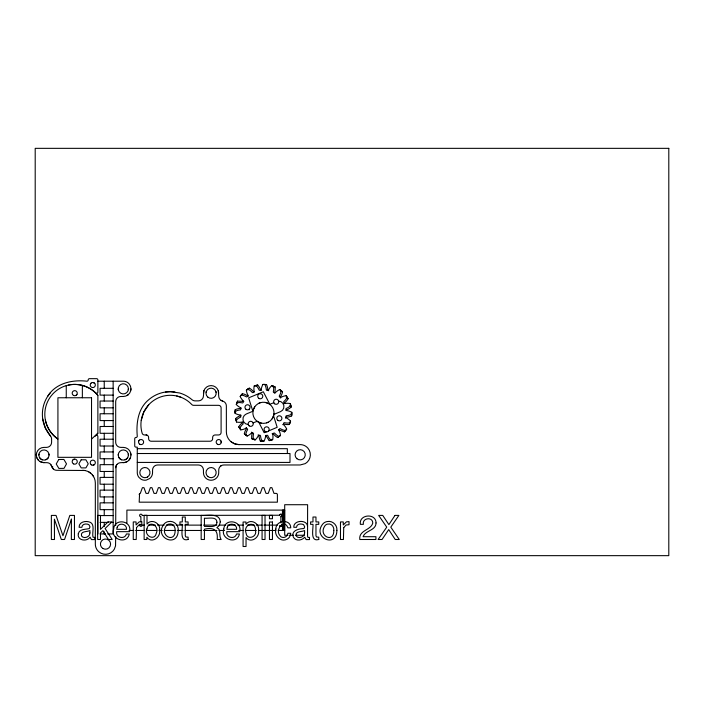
<?xml version="1.0" encoding="UTF-8"?>
<svg xmlns="http://www.w3.org/2000/svg" width="704" height="704" viewBox="0 0 704 704"><rect width="100%" height="100%" fill="white"/><g stroke="black" fill="none" stroke-linecap="round" stroke-linejoin="round"><path stroke-width="1.06" d="M240.882 415.061L240.442 415.712A12.725 12.725 0 0 0 235.638 418.572L235.761 419.153M285.991 410.555L286.431 409.904A12.725 12.725 0 0 0 291.236 407.035L291.113 406.454M236.218 420.886L237.213 419.214A12.725 12.725 0 0 1 240.671 417.155L240.944 415.571L240.363 415.017A12.725 12.725 0 0 1 235.048 413.274L235.215 409.702A12.725 12.725 0 0 1 240.671 408.461L240.83 407.783A12.734 12.734 0 0 1 236.289 404.483L236.474 403.911M290.655 404.73L289.661 406.393A12.725 12.725 0 0 1 286.202 408.452L285.806 409.147L286.502 410.599A12.725 12.725 0 0 1 291.826 412.333L291.658 415.914A12.725 12.725 0 0 1 286.202 417.146L285.481 418.088M235.057 412.078L235.215 409.702M291.817 413.53L291.658 415.914M140.888 521.814L140.888 516.727A1.276 1.276 0 0 1 139.612 515.451A1.276 1.276 0 0 1 140.888 514.175A1.276 1.276 0 0 1 142.155 515.451L279.629 515.24A1.232 1.135 -87 0 1 280.034 514.501L281.23 514.228L282.075 514.994A0.994 0.757 -89.4 0 1 282.102 515.838M84.806 470.492L56.681 470.298A5.095 5.095 0 0 1 51.753 466.479A5.086 5.086 0 0 0 46.825 462.66L43.956 462.66A7.638 7.638 0 0 1 36.318 455.03L36.441 453.702M38.87 455.03L38.949 454.142M115.694 525.554L115.993 466.013M118.237 455.03L118.316 454.142M128.339 389.726L128.418 388.846A5.086 5.086 0 0 0 120.78 384.437A5.086 5.086 0 0 0 120.78 393.254A5.086 5.086 0 0 0 128.418 388.846M130.847 390.174L130.962 388.846M165.563 392.014L170.262 391.662L179.564 392.973A33.088 33.088 0 0 1 191.919 399.643A5.095 5.095 0 0 0 195.237 400.875L198.361 400.875A5.086 5.086 0 0 0 203.456 395.78L203.914 390.623M268.646 430.901L277.182 427.31L273.557 415.826L273.944 413.89M141.24 420.402L143.801 412.042L148.711 404.8M236.667 403.339L238.454 402.582A12.725 12.725 0 0 1 242.466 402.943L243.179 402.626L243.487 401.042A12.734 12.734 0 0 1 240.196 396.502L241.27 395.067L242.836 395.358A12.725 12.725 0 0 1 246.541 396.95L247.975 396.229L248.09 395.437A12.725 12.725 0 0 1 246.374 390.113L246.849 389.761M255.719 386.232L256.502 385.273M206.078 392.357L206.307 391.494M290.4 421.705L290.576 421.133A12.734 12.734 0 0 0 286.044 417.824L285.842 416.222L286.431 415.703A12.725 12.725 0 0 0 290.356 414.806L291.799 414.128A12.725 12.725 0 0 0 291.095 413.679M236.289 404.483L237.09 402.23M290.576 421.133L289.784 423.377M253.255 410.001L254.716 406.85M273.618 415.606L272.158 418.757M290.206 422.268L289.318 424.477A12.725 12.725 0 0 1 283.747 423.966L282.77 424.644M282.093 515.838L280.878 516.727L280.878 522.834M236.87 402.785L237.556 401.13L243.866 401.368M139.181 494.657A1.276 1.276 0 0 1 140.307 493.39L142.393 487.661L143.959 487.661L146.045 493.39L148.306 493.39L150.392 487.661L151.958 487.661L154.035 493.39L156.306 493.39L158.382 487.661L159.949 487.661L162.034 493.39L164.296 493.39L166.382 487.661L167.948 487.661L170.034 493.39L172.295 493.39L174.381 487.661L175.947 487.661L178.033 493.39L180.294 493.39L182.38 487.661L183.938 487.661L186.023 493.39L188.285 493.39L190.37 487.661L191.937 487.661L194.022 493.39L196.284 493.39L198.37 487.661L199.936 487.661L202.022 493.39L204.283 493.39L206.369 487.661L207.935 487.661L210.012 493.39L212.282 493.39L214.359 487.661L215.926 487.661L218.011 493.39L220.273 493.39L222.358 487.661L223.925 487.661L226.01 493.39L228.272 493.39L230.358 487.661L231.924 487.661L234.01 493.39L236.271 493.39L238.357 487.661L239.914 487.661L242 493.39L244.262 493.39L246.347 487.661L247.914 487.661L249.999 493.39L252.261 493.39L254.346 487.661L255.913 487.661L257.998 493.39L260.26 493.39L262.346 487.661L263.903 487.661L265.989 493.39L268.25 493.39L270.336 487.661L271.902 487.661L273.988 493.39L276.25 493.39A1.276 1.276 0 0 1 277.394 494.657L277.394 502.172L139.181 502.172L139.577 493.733M237.318 401.676L237.556 401.13M289.318 424.477L289.555 423.931M130.504 457.635L129.175 459.932M240.046 428.903L240.478 427.011A12.725 12.725 0 0 1 243.135 423.975L242.898 422.391L242.176 422.039A12.725 12.725 0 0 1 236.579 422.022L236.394 421.458M262.17 441.082L261.518 441.135M47.854 458.295L48.365 457.574M116.371 465.212L116.882 464.482M127.283 458.216L127.732 457.574M76.93 394.451L76.358 395.129M240.196 396.502L240.539 396.009M286.334 429.598L286.678 429.114A12.734 12.734 0 0 0 283.386 424.565L283.686 422.981L284.407 422.664A12.725 12.725 0 0 0 288.42 423.034L290.004 422.822A12.725 12.725 0 0 0 289.467 422.18M138.89 440.792L139.454 440.114M47.67 396.352C55.757 383.038 72.442 379.518 86.926 381.207A1.276 1.276 0 0 0 88.202 379.94A1.276 1.276 0 0 1 89.47 378.664L96.598 378.664A1.276 1.276 0 0 1 97.874 379.94L97.874 392.084A1.276 1.276 0 0 1 95.709 392.99C88.678 386.091 78.241 383.029 68.596 385.035M278.511 429.73L284.442 431.904L286.678 429.114M240.9 395.534L242.431 393.703L243.98 394.09A12.725 12.725 0 0 1 247.57 395.912L248.186 395.991M284.442 431.904L285.974 430.074M241.27 395.067L242.431 393.703M95.867 435.486L97.874 433.25L97.874 395.366L95.867 393.131M91.529 439.05L97.874 433.25M94.908 436.374L95.709 435.618A1.276 1.276 0 0 1 97.874 436.524L97.874 533.931M254.056 438.838L253.414 439.366L251.759 438.689A12.725 12.725 0 0 1 252.27 433.11L251.601 432.133M249.005 409.341L249.19 409.781L249.234 409.165M280.025 435.846L280.5 435.494A12.725 12.725 0 0 0 278.784 430.17L279.55 428.745L280.333 428.666A12.725 12.725 0 0 0 284.038 430.25L285.604 430.54M246.374 390.113L248.336 388.766M278.538 436.85L280.5 435.494M127.142 395.463L128.234 394.698M47.23 458.929L45.698 459.809M73.084 459.703L74.281 459.149M94.415 464.614L93.227 465.168M126.597 458.929L125.066 459.809M220.546 466.162L221.267 465.652M247.342 389.418L249.357 388.15A12.725 12.725 0 0 1 253.572 391.838L254.329 392.049M272.122 433.743L273.046 433.567L273.83 434.447A12.725 12.725 0 0 0 277.508 437.466L279.532 436.198M248.846 388.45L249.357 388.15M277.508 437.466L278.027 437.158M127.142 461.639L124.652 462.546L120.78 462.66A5.086 5.086 0 0 0 115.694 467.755M258.597 403.418L260.207 402.75M266.297 431.878L264.141 432.714L258.834 422.312L257.189 421.318L253.053 422.866M273.882 414.401L280.579 411.62A5.474 5.474 0 0 0 278.626 401.095L278.661 401.218M266.666 422.866L268.277 422.198M247.887 389.919A12.734 12.734 0 0 1 247.834 389.083L249.234 389.849A12.725 12.725 0 0 1 252.261 392.498L253.035 392.674L254.206 391.547A12.725 12.725 0 0 1 254.214 385.95L254.786 385.766M272.087 439.85L272.659 439.657A12.725 12.725 0 0 0 272.668 434.06L273.02 433.347L274.534 433.03A12.725 12.725 0 0 0 277.64 435.758L279.039 436.524M254.214 385.95L257.673 385.009A12.725 12.725 0 0 1 260.533 389.814L261.65 390.21M272.659 439.657L269.201 440.607L265.786 435.362M255.358 385.59L255.93 385.422A12.725 12.725 0 0 1 259.09 390.042L259.785 390.438L261.228 389.752A12.734 12.734 0 0 1 262.97 384.419L263.569 384.41M271.515 440.026L269.201 440.607M257.083 385.132L257.673 385.009M263.305 441.197L263.903 441.197A12.734 12.734 0 0 0 265.646 435.855L267.089 435.178L267.784 435.565A12.725 12.725 0 0 0 269.852 439.023L270.943 440.185A12.725 12.725 0 0 0 271.154 439.375M97.874 381.207L123.323 381.207A7.638 7.638 0 0 1 128.234 382.994L129.175 383.935A7.638 7.638 0 0 1 123.323 396.484L120.78 396.484A5.095 5.095 0 0 0 115.694 401.57L115.694 442.297A5.086 5.086 0 0 0 120.78 447.392L123.323 447.392A7.638 7.638 0 0 1 130.962 455.03A7.638 7.638 0 0 1 123.323 462.66M113.142 388.309L100.065 388.309L100.065 395.111L113.142 395.111M113.142 401.034L100.065 401.034L100.065 407.836L113.142 407.836M113.142 413.758L100.065 413.758L100.065 420.57L113.142 420.57M113.142 426.492L100.065 426.492L100.065 433.294L113.142 433.294M146.071 434.966L144.558 434.966A2.543 2.543 0 0 1 142.226 433.435A29.445 29.445 0 0 1 191.77 404.527A2.543 2.543 0 0 0 193.618 405.328L218.557 405.328A2.543 2.543 0 0 1 221.1 407.871L221.1 432.414A2.543 2.543 0 0 1 218.557 434.966L215.178 434.966A2.543 2.543 0 0 0 212.634 437.51L212.634 438.689A2.543 2.543 0 0 1 210.082 441.232L151.166 441.232A2.543 2.543 0 0 1 148.623 438.689L148.623 437.51A2.543 2.543 0 0 0 146.071 434.966L146.942 435.116M113.142 439.217L100.065 439.217L100.065 446.019L113.142 446.019M230.903 441.628L234.731 443.837L239.087 444.611L300.177 444.611A10.182 10.182 0 0 1 306.724 446.987L307.974 448.246A10.182 10.182 0 0 1 305.272 463.61L300.177 464.974L223.819 464.974A5.086 5.086 0 0 0 218.724 470.061L218.724 472.604A7.638 7.638 0 0 1 215.996 478.456L214.905 479.222A7.638 7.638 0 0 1 207.266 479.222L206.184 478.456A7.638 7.638 0 0 1 203.456 472.604L203.456 470.061A5.095 5.095 0 0 0 198.361 464.974L157.634 464.974A5.086 5.086 0 0 0 152.548 470.061L152.548 472.604A7.638 7.638 0 0 1 149.82 478.456L146.238 480.128A7.638 7.638 0 0 1 141.09 479.222L139.058 477.514A7.638 7.638 0 0 1 137.271 472.604L137.271 447.154L136.004 447.154A1.276 1.276 0 0 1 134.728 445.878L134.728 438.75A1.276 1.276 0 0 1 136.004 437.483A1.276 1.276 0 0 0 137.271 436.207C136.118 423.254 137.958 408.566 148.65 399.784A33.088 33.088 0 0 1 174.962 391.987M137.271 448.677L287.346 448.677L287.346 453.517M113.142 451.942L100.065 451.942L100.065 458.744L113.142 458.744M137.271 453.517L289.995 453.517L289.995 462.422L137.271 462.422M113.142 464.666L100.065 464.666L100.065 471.469L113.142 471.469M113.142 477.4L100.065 477.4L100.065 484.202L113.142 484.202M113.142 490.125L100.065 490.125L100.065 496.927L113.142 496.927M113.142 502.85L100.065 502.85L100.065 509.652L113.142 509.652M284.698 510.101L126.887 510.101L126.887 522.966M100.065 515.574L113.142 515.574M100.065 522.377L108.196 522.377M111.162 522.377L113.142 522.377M144.355 525.122L142.155 525.122A1.276 1.276 0 0 1 140.351 526.275A1.276 1.276 0 0 1 140.07 524.146M148.738 525.122L155.32 525.122M157.511 525.122L164.146 525.122M166.285 525.122L174.046 525.122M176.158 525.122L182.846 525.122M184.932 525.122L201.538 525.122M203.579 525.122L216.929 525.122M218.935 525.122L225.729 525.122M227.709 525.122L235.382 525.122M237.82 525.122L243.32 525.122M247.447 525.122L254.32 525.122M256.221 525.122L262.02 525.122M263.903 525.122L277.411 525.122M128.99 530.464L133.804 530.464M135.652 530.464L144.742 530.464M146.617 530.464L156.772 530.464M158.954 530.464L162.237 530.464M164.146 530.464L175.358 530.464M177.302 530.464L183.014 530.464M184.967 530.464L201.608 530.464M203.597 530.464L216.92 530.464M218.944 530.464L224.576 530.464M238.674 530.464L243.162 530.464M245.247 530.464L256.282 530.464M258.394 530.464L275.968 530.464M278.124 530.464L284.698 530.464M99.994 533.931L105.512 533.931M107.686 533.931L113.142 533.931L113.142 381.207M287.971 535.26L284.698 535.26L284.698 504.715L307.613 504.715L307.551 536.474L308.026 537.425L309.496 537.398L309.496 539.572L306.152 539.598L304.744 537.17C302.06 540.646 295.319 541.482 293.278 536.932C290.796 530.429 299.306 528.572 303.97 528.572L304.682 526.865L303.609 524.674C301.145 523.371 296.622 523.75 296.542 527.296L293.788 527.296C293.286 519.966 307.182 519.27 307.551 526.354M289.784 535.26L293.427 535.26M295.61 535.26L304.339 535.26M262.97 384.419L265.346 384.481M263.903 441.197L260.33 441.03L259.732 439.542A12.725 12.725 0 0 1 259.09 435.574L258.157 434.843M264.167 384.419L266.543 384.586A12.725 12.725 0 0 1 267.775 390.042L268.717 390.764M262.706 441.188L261.43 439.727A12.725 12.725 0 0 1 260.542 435.802L260.014 435.213L258.412 435.415A12.734 12.734 0 0 1 255.112 439.947L254.54 439.771M43.956 462.66L40.137 461.639M265.945 384.525L266.543 384.586M260.33 441.03L260.929 441.082M93.227 382.518L94.732 383.39M265.382 402.424L268.655 403.621M261.483 423.183L258.218 421.995A10.56 10.56 0 0 1 257.893 403.814A10.56 10.56 0 0 1 273.988 412.262A10.56 10.56 0 0 1 258.834 422.312M176.713 396L180.919 397.258M264.757 384.446L265.443 385.889A12.725 12.725 0 0 1 266.332 389.814L266.851 390.403L268.453 390.201A12.734 12.734 0 0 1 271.762 385.66L272.334 385.845M271.762 385.66L275.114 386.927A12.725 12.725 0 0 1 274.604 392.498L274.789 393.175M255.112 439.947L251.759 438.689M239.087 444.611A12.725 12.725 0 0 1 226.362 431.878L226.362 405.962A5.086 5.086 0 0 0 222.543 401.034L221.021 400.356M272.897 386.038L275.114 386.927M253.977 439.578L253.211 437.791A12.725 12.725 0 0 1 253.581 433.778L253.246 433.048L251.662 432.766A12.725 12.725 0 0 1 247.13 436.049L246.646 435.697M121.581 459.809L120.05 458.929A5.086 5.086 0 0 1 121.581 450.243A5.086 5.086 0 0 1 128.339 455.91A5.086 5.086 0 0 1 120.05 458.929M42.214 459.809L40.682 458.929A5.086 5.086 0 0 1 42.214 450.243A5.086 5.086 0 0 1 48.972 455.91A5.086 5.086 0 0 1 40.682 458.929M91.142 464.614L91.511 464.869A2.543 2.543 0 0 0 95.33 462.66A2.543 2.543 0 0 0 91.511 460.46A2.543 2.543 0 0 0 91.511 464.869M88.959 472.006L90.781 473.273M272.818 386.778A12.734 12.734 0 0 1 273.46 386.241L273.662 387.825A12.725 12.725 0 0 1 273.293 391.829L273.627 392.559L275.211 392.841A12.725 12.725 0 0 1 279.743 389.558L280.227 389.91M279.743 389.558L281.635 391.01M247.13 436.049L245.238 434.597M280.711 390.271L282.542 391.802A12.725 12.725 0 0 1 280.808 396.238L280.21 397.25L280.667 398.077M246.162 435.336L244.332 433.814A12.725 12.725 0 0 1 246.066 429.37L246.664 428.366L246.206 427.53M282.093 391.398L282.542 391.802M244.332 433.814L244.781 434.21M53.566 469.234L50.565 464.297M36.318 455.03A7.638 7.638 0 0 1 43.956 447.392L46.499 447.392A5.086 5.086 0 0 0 51.594 442.297L51.594 439.173A5.086 5.086 0 0 0 50.362 435.855L45.32 427.926L42.706 418.898M280.403 390.949A12.734 12.734 0 0 1 281.178 390.641L280.878 392.207A12.725 12.725 0 0 1 279.294 395.903L279.374 396.686L280.799 397.461A12.725 12.725 0 0 1 286.123 395.736L286.484 396.22M240.39 429.387L240.75 429.871A12.725 12.725 0 0 0 246.074 428.155L246.866 428.27L247.632 429.607A12.725 12.725 0 0 0 245.995 433.409L245.696 434.975A12.734 12.734 0 0 0 246.47 434.667M286.123 395.736L288.094 398.728A12.725 12.725 0 0 1 284.407 402.934L284.187 403.691M242.713 422.013L242.466 422.673A12.725 12.725 0 0 0 238.779 426.879L240.75 429.871M118.914 457.574L119.425 458.295M92.347 474.848L93.623 476.661M39.547 457.574L40.058 458.295M38.113 459.932L36.784 457.635M286.827 396.713L288.094 398.728M238.779 426.879L239.712 428.402M273.821 402.75L269.808 404.237L263.322 391.767L248.626 397.866L252.877 411.259L246.294 413.987A5.474 5.474 0 0 0 248.248 424.512L248.213 424.389M286.326 397.258A12.734 12.734 0 0 1 287.162 397.206L286.396 398.605A12.725 12.725 0 0 1 283.738 401.632L283.976 403.225L284.698 403.577A12.725 12.725 0 0 1 290.286 403.586L290.479 404.158M290.286 403.586L290.972 405.874M235.902 419.742L236.579 422.022M45.382 420.094C46.948 427.733 51.506 434.623 57.922 439.05A29.911 29.911 0 0 1 52.65 394.126A29.911 29.911 0 0 1 97.874 395.366M218.266 390.623L218.724 396.106A5.086 5.086 0 0 0 222.543 401.034M215.873 391.494L216.102 392.357M221.118 441.188L221.188 442.666M241.164 408.162L240.442 409.913A12.725 12.725 0 0 0 236.518 410.802L235.074 411.488A12.725 12.725 0 0 0 235.778 411.928M291.236 407.035L290.822 405.302A12.734 12.734 0 0 0 290.013 405.09M235.638 418.572L236.051 420.306M130.847 453.702L130.962 455.03M128.339 454.142L128.418 455.03M118.237 388.846L118.316 389.726M48.972 454.142L49.051 455.03M291.826 412.333L291.826 412.931M235.048 412.676L235.048 413.274M284.61 510.101L284.61 530.464M284.328 510.101L284.328 530.464M283.87 510.101L283.87 530.464M283.246 510.101L283.246 530.464M282.462 510.101L282.462 521.893M282.462 524.04L282.462 530.464M115.694 536.474L115.535 545.882L114.33 549.208A10.182 10.182 0 0 1 98.965 551.918L97.706 550.66A10.182 10.182 0 0 1 95.33 544.113L95.33 483.023A12.725 12.725 0 0 0 82.597 470.298M104.236 381.207L104.236 388.309M104.236 395.111L104.236 401.034M104.236 407.836L104.236 413.758M104.236 420.57L104.236 426.492M104.236 433.294L104.236 439.217M104.236 446.019L104.236 451.942M104.236 458.744L104.236 464.666M104.236 471.469L104.236 477.4M104.236 484.202L104.236 490.125M104.236 496.927L104.236 502.85M104.236 509.652L104.236 515.574M104.236 522.377L104.236 526.583M104.236 531.837L104.236 533.931M82.359 385.387L82.359 397.76M66.255 385.625L66.255 397.76M279.84 525.853A1.258 1.144 83.4 0 0 280.245 526.214L281.318 526.319L282.11 525.457A0.968 0.73 -90 0 0 282.11 524.797L281.697 524.146A1.276 1.276 0 0 1 281.697 526.099A1.276 1.276 0 0 1 279.778 525.756M279.611 515.451A1.276 1.276 0 0 1 280.878 514.175A1.276 1.276 0 0 1 282.154 515.451A1.276 1.276 0 0 1 280.878 516.727M203.456 393.237A7.638 7.638 0 0 1 211.086 385.598A7.638 7.638 0 0 1 218.724 393.237M50.362 435.855A33.088 33.088 0 0 1 50.503 392.586M71.421 519.174L71.35 539.493L74.457 539.493L74.457 515.407L69.828 515.407L62.955 535.77L56.038 515.407L51.366 515.407L51.366 539.493L54.481 539.493L54.393 519.174L61.318 539.493L64.548 539.493L71.421 519.174M255.534 530.605C257.303 537.117 246.946 540.566 246.074 533.21C242.757 524.137 255.983 519.939 255.534 530.605M146.934 528.933C143.88 535.744 154.678 541.358 156.279 533.333C159.826 525.501 148.667 519.622 146.934 528.933M159.597 530.376C160.978 537.354 151.448 543.946 146.854 537.249L146.854 539.493L144.135 539.493L144.135 515.319L147.004 515.319L147.004 524.066C151.483 518.1 160.987 523.406 159.597 530.376M178.209 530.341C178.086 548.715 153.19 537.574 164.094 524.049A7.251 7.251 0 0 1 168.326 521.585C173.615 520.265 178.798 524.964 178.209 530.341M275.862 529.012C273.953 535.603 280.773 542.793 287.241 539.097A6.028 6.028 0 0 0 289.898 536.298L290.752 533.28L287.883 533.28C287.54 535.92 285.085 538.067 282.374 537.363A3.617 3.617 0 0 1 279.981 535.674C274.534 529.707 284.61 518.206 287.883 527.833L290.752 527.833C290.638 518.434 275.572 520.186 275.862 529.012M336.89 530.341C336.758 548.715 311.863 537.574 322.766 524.049A7.251 7.251 0 0 1 327.008 521.585C332.288 520.265 337.48 524.964 336.89 530.341M113.661 529.03C110.114 539.396 127.01 544.949 129.307 533.984L126.403 533.984C124.978 539.827 115.482 537.882 116.679 531.652L129.554 531.652C132.37 520.494 114.356 517.827 113.661 529.03M223.793 529.03C220.246 539.396 237.151 544.949 239.439 533.984L236.544 533.984C235.11 539.827 225.614 537.882 226.82 531.652L239.686 531.652C242.51 520.494 224.488 517.827 223.793 529.03M258.544 530.323C260.093 537.249 250.906 543.91 246.039 537.522L246.039 546.498L243.082 546.498L243.082 522.016L245.951 522.016L245.951 524.339C250.228 518.056 259.846 523.371 258.544 530.323M216.946 522.21C217.008 528.449 208.067 526.002 204.433 526.442L204.433 518.206C208.058 518.769 216.788 515.988 216.946 522.21M78.302 533.729C76.93 540.496 86.856 542.124 90.068 537.17L91.467 539.598L94.82 539.572L94.82 537.398L93.06 537.214C91.661 532.514 95.938 523.248 88.722 521.796C84.797 520.722 78.778 522.289 79.112 527.296L81.866 527.296C81.937 523.75 86.469 523.371 88.924 524.674L89.998 526.865L89.294 528.572C85.633 529.549 79.288 528.818 78.302 533.729M376.033 522.966C375.998 530.631 365.253 530.323 363.088 536.703L375.918 536.703L375.918 539.493L359.797 539.493C358.556 530.138 370.92 530.323 372.768 523.098C372.882 516.428 362.006 517.889 363.37 524.339L360.369 524.339C358.723 514.114 376.209 512.908 376.033 522.966M175.129 530.429C175.402 543.726 159.289 535.929 166.109 526.064A4.013 4.013 0 0 1 168.784 524.128C172.621 523.028 175.622 526.786 175.129 530.429M333.802 530.429C334.074 543.726 317.97 535.929 324.782 526.064A4.013 4.013 0 0 1 327.457 524.128C331.302 523.028 334.294 526.786 333.802 530.429M220.255 521.902L219.366 525.439L216.858 527.657C221.434 529.32 218.882 535.014 220.537 538.419L221.179 539.493L217.175 539.493C218.24 530.077 213.937 527.041 204.433 529.162L204.433 539.493L201.168 539.493L201.168 515.407C206.862 515.953 219.912 512.486 220.255 521.902M89.918 532.937C90.156 536.95 83.785 539.334 81.523 535.964C80.177 530.746 87.085 532.118 89.918 530.561L89.918 532.937M304.594 532.937C304.832 536.95 298.461 539.334 296.208 535.964C294.853 530.746 301.761 532.118 304.594 530.561L304.594 532.937M136.514 527.63L136.215 539.493L133.258 539.493L133.258 521.928L136.066 521.928L136.066 524.964L139.198 521.858L141.803 521.62L141.803 524.735L138.864 525.008L136.514 527.63M343.728 527.63L343.429 539.493L340.481 539.493L340.481 521.928L343.279 521.928L343.279 524.964L346.421 521.858L349.026 521.62L349.026 524.735L346.078 525.008L343.728 527.63M117.172 527.243L116.758 529.311L126.518 529.311C127.098 523.855 118.862 522.113 117.172 527.243M227.304 527.243L226.899 529.311L236.658 529.311C237.23 523.855 229.002 522.113 227.304 527.243M58.758 459.51L56.232 463.989L58.854 468.415L64.002 468.362L66.519 463.874L63.897 459.448L58.758 459.51M81.206 459.791L78.857 463.848L81.206 467.905L85.888 467.905L88.229 463.848L85.888 459.791L81.206 459.791M394.988 515.407L388.89 524.621L382.738 515.407L378.655 515.407L386.742 527.146L378.11 539.493L382.052 539.493L388.722 529.593L395.217 539.493L399.265 539.493L390.79 527.146L398.878 515.407L394.988 515.407M91.106 383.117L90.834 383.39A2.543 2.543 0 0 0 92.048 387.464A2.543 2.543 0 0 0 95.313 384.736A2.543 2.543 0 0 0 91.511 382.826L91.106 383.117M108.055 521.928L100.478 529.39L100.478 515.407L97.645 515.407L97.645 539.493L100.478 539.493L100.478 532.902L102.951 530.64L108.434 539.493L112.2 539.493L105.098 528.51L111.83 521.928L108.055 521.928M147.453 477.013L146.652 477.391A5.095 5.095 0 0 1 139.814 472.604A5.095 5.095 0 0 1 146.652 467.826L147.453 468.195A5.095 5.095 0 0 1 147.453 477.013M188.1 539.493C179.142 542.089 182.758 528.81 182.31 524.339L179.934 524.339L179.934 521.928L182.31 521.928L182.31 517.026L185.293 517.026L185.293 521.928L188.1 521.928L188.1 524.339L185.293 524.339L185.293 535.806L185.918 537.038L188.1 537.17L188.1 539.493M318.762 539.493C309.804 542.089 313.421 528.81 312.981 524.339L310.596 524.339L310.596 521.928L312.981 521.928L312.981 517.026L315.964 517.026L315.964 521.928L318.762 521.928L318.762 524.339L315.964 524.339L315.964 535.806L316.58 537.038L318.762 537.17L318.762 539.493M668.8 148.342L35.2 148.342L35.2 555.658L668.8 555.658L668.8 148.342M91.529 397.76L57.922 397.76L57.922 457.327L91.529 457.327L91.529 397.76M52.642 466.558L51.779 466.558L52.642 466.558M265.03 515.407L262.073 515.407L262.073 539.493L265.03 539.493L265.03 515.407M272.457 515.407L269.456 515.407L269.456 518.751L272.457 518.751L272.457 515.407M272.457 522.016L269.456 522.016L269.456 539.493L272.457 539.493L272.457 522.016M217.448 444.268A2.543 2.543 0 0 0 221.267 442.059A2.543 2.543 0 0 0 217.448 439.859A2.543 2.543 0 0 0 217.448 444.268M139.814 444.268A2.543 2.543 0 0 0 143.634 442.059A2.543 2.543 0 0 0 139.814 439.859A2.543 2.543 0 0 0 139.814 444.268M207.821 397.135A5.086 5.086 0 0 0 216.102 394.126A5.086 5.086 0 0 0 209.352 388.458A5.086 5.086 0 0 0 207.821 397.135M207.821 476.502A5.086 5.086 0 0 0 216.102 473.493A5.086 5.086 0 0 0 209.352 467.826A5.086 5.086 0 0 0 207.821 476.502M296.903 458.691A5.086 5.086 0 0 0 305.193 455.673A5.086 5.086 0 0 0 298.434 450.006A5.086 5.086 0 0 0 296.903 458.691M274.622 403.788A2.543 2.543 0 0 0 278.696 402.098A2.543 2.543 0 0 0 275.194 399.423A2.543 2.543 0 0 0 274.622 403.788M265.074 431.376A2.543 2.543 0 0 0 269.148 429.686A2.543 2.543 0 0 0 265.646 427.002A2.543 2.543 0 0 0 265.074 431.376M245.96 409.314A2.543 2.543 0 0 0 250.034 407.625A2.543 2.543 0 0 0 246.541 404.941A2.543 2.543 0 0 0 245.96 409.314M277.816 420.341A2.543 2.543 0 0 0 281.882 418.651A2.543 2.543 0 0 0 278.388 415.967A2.543 2.543 0 0 0 277.816 420.341M249.154 425.858A2.543 2.543 0 0 0 253.22 424.169A2.543 2.543 0 0 0 249.726 421.485A2.543 2.543 0 0 0 249.154 425.858M258.702 398.279A2.543 2.543 0 0 0 262.768 396.59A2.543 2.543 0 0 0 259.274 393.906A2.543 2.543 0 0 0 258.702 398.279M73.454 395.384A2.543 2.543 0 0 0 77.264 393.184A2.543 2.543 0 0 0 73.454 390.975A2.543 2.543 0 0 0 73.454 395.384M73.454 463.857A2.543 2.543 0 0 0 77.264 461.648A2.543 2.543 0 0 0 73.454 459.448A2.543 2.543 0 0 0 73.454 463.857M102.96 548.522A5.086 5.086 0 0 0 110.598 544.113A5.086 5.086 0 0 0 102.96 539.704A5.086 5.086 0 0 0 102.96 548.522"/></g></svg>
